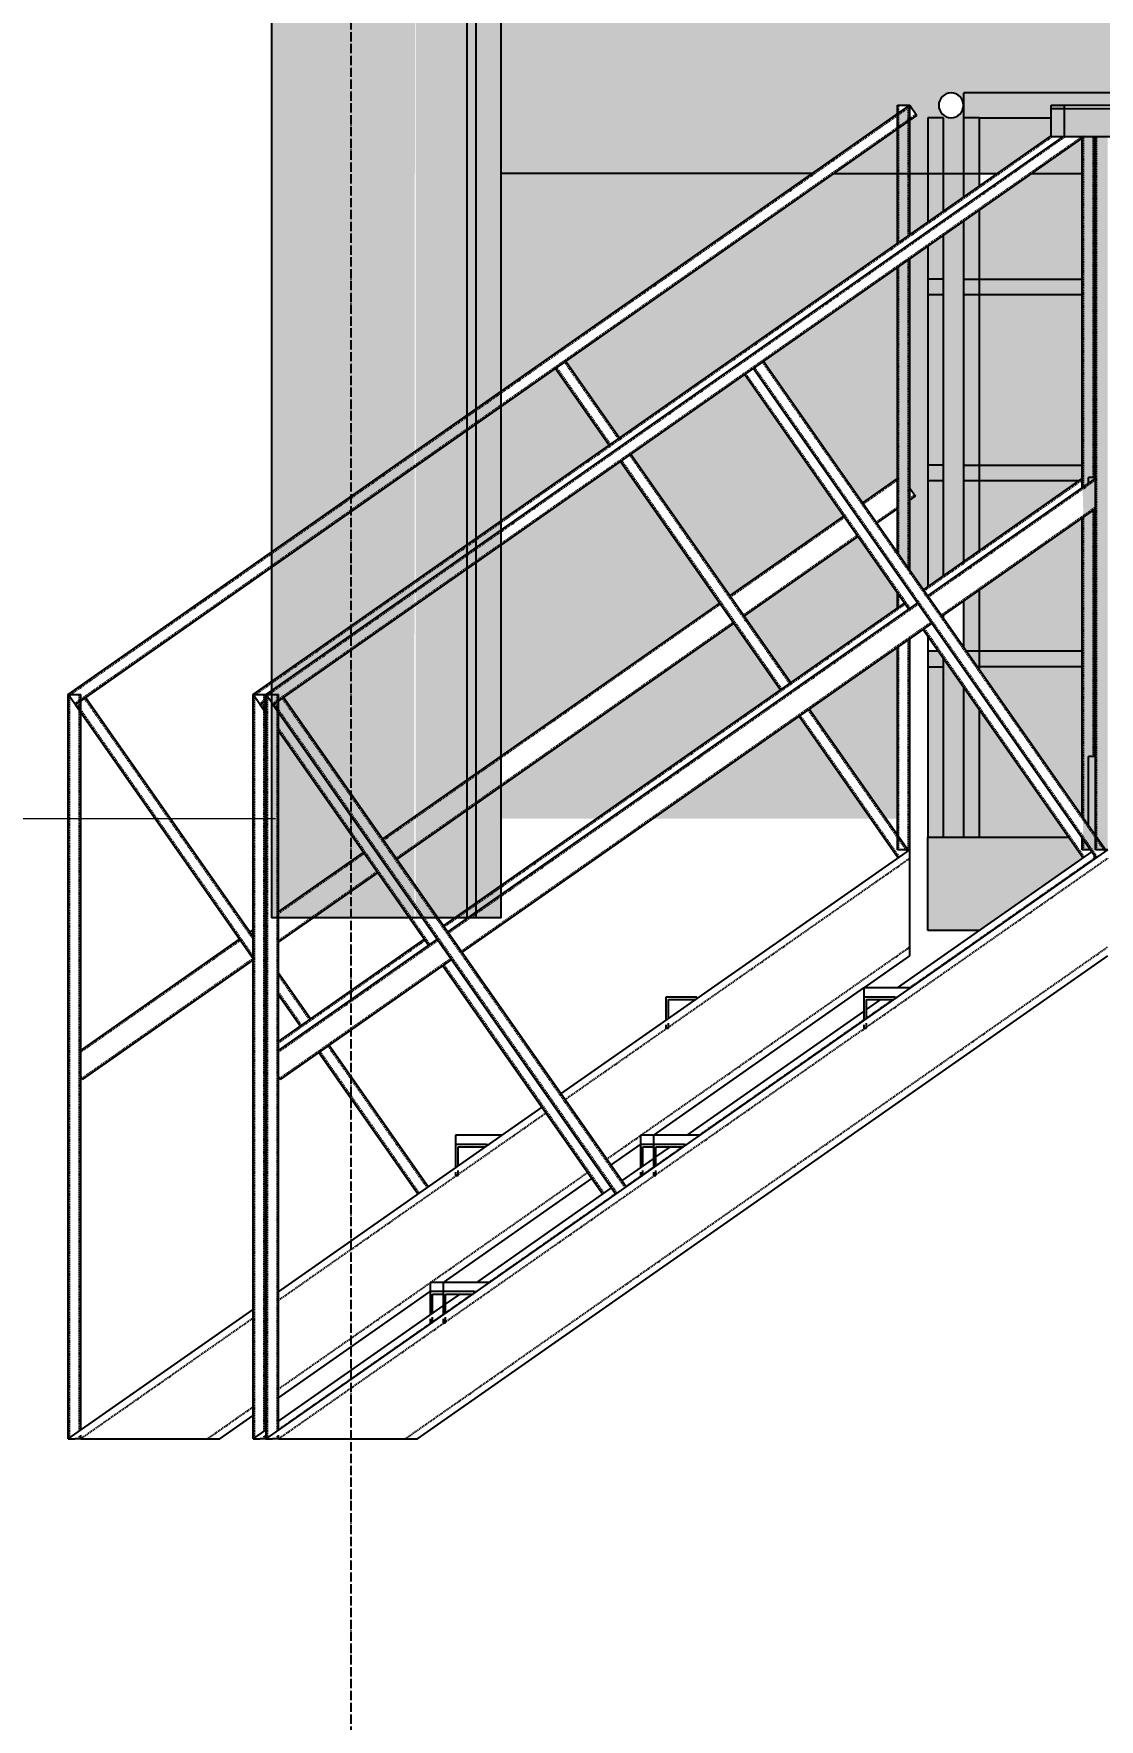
# Model space of a CAD drawing. Header units: millimetres. Extents: x 2162 to 93478, y -2737 to 52379.
# Drawn here: x 68092 to 69810, y 43236 to 45953 of the extents above; entities that cross this region are included whole.
import ezdxf

# ---------------------------------------------------------------- set-up
doc = ezdxf.new("R2010")
doc.units = ezdxf.units.MM
for name, pattern in [('Штрих 2 х 1 мм', [3, 2, -1]), ('Штрихпунктир 15 х 2 х 2 мм', [19, 15, -2, 0, -2]), ('Штрихпунктирная', [30, 25, -2.25, 0.5, -2.25])]:
    doc.linetypes.add(name, pattern=pattern)
doc.layers.add('Axes', color=40, linetype='Штрихпунктирная')
doc.layers.add('Dimension', color=4, linetype='Continuous')
doc.layers.add('Level', color=7, linetype='Continuous', lineweight=9)
doc.styles.add('KOTE', font='romrust.shx', dxfattribs={"width": 0.8})
doc.dimstyles.new('ayala 100', dxfattribs={"dimscale": 50, "dimtxt": 6, "dimasz": 4.4, "dimexe": 3, "dimexo": 5, "dimgap": 1, "dimtad": 1, "dimtoh": 1, "dimdec": 0, "dimzin": 9, "dimdsep": 46, "dimtxsty": 'KOTE', "dimblk": 'ARCHTICK', "dimcen": 0, "dimdle": 3, "dimclrd": 4, "dimclre": 4, "dimclrt": 3, "dimadec": 0, "dimazin": 0, "dimtfac": 0.666667, "dimtdec": 0, "dimtix": 1, "dimtmove": 1, "dimatfit": 0, "dimfxl": 1, "dimtvp": 1, "dimtolj": 1, "dimarcsym": 0})

# ---------------------------------------------------------------- blocks, each defined once
blk = doc.blocks.new('Level 3')
at = {"color": 0}
blk.add_line((-17309.5, 0), (-19309.5, 0), dxfattribs=at)
blk = doc.blocks.new('_ArchTick')
at = {"color": 0, "linetype": 'ByBlock', "const_width": 0.15}
blk.add_lwpolyline([(-0.5, -0.5), (0.5, 0.5)], dxfattribs=at)
blk = doc.blocks.new('*D84')
at = {"layer": 'Defpoints', "color": 0, "transparency": 16777216}
for p in [(89203.7, 43687.6), (68603.7, 43380.8), (89203.7, 42288.2)]:
    blk.add_point(p, dxfattribs=at)
at = {"layer": 'Dimension', "color": 4, "lineweight": -2, "transparency": 16777216}
for p, q in [((89203.7, 43437.6), (89203.7, 42138.2)), ((68603.7, 43130.8), (68603.7, 42138.2)), ((68453.7, 42288.2), (89353.7, 42288.2))]:
    blk.add_line(p, q, dxfattribs=at)
at = {"layer": 'Dimension', "color": 4, "lineweight": -2, "transparency": 16777216, "xscale": 220, "yscale": 220, "zscale": 220, "rotation": 180}
blk.add_blockref('_ArchTick', (68603.7, 42288.2), dxfattribs=at)
at = {"layer": 'Dimension', "color": 4, "lineweight": -2, "transparency": 16777216, "xscale": 220, "yscale": 220, "zscale": 220}
blk.add_blockref('_ArchTick', (89203.7, 42288.2), dxfattribs=at)
at = {"layer": 'Dimension', "color": 3, "transparency": 16777216, "insert": (78903.7, 42488.2), "char_height": 300, "attachment_point": 5, "style": 'KOTE'}
blk.add_mtext('\\A1;20600', dxfattribs=at)

msp = doc.modelspace()

# ---------------------------------------------------------------- hatches: boundary and pattern name
at = {"true_color": 0xecece7}
h = msp.add_hatch(color=254, dxfattribs=at)
h.dxf.hatch_style = 1
h.paths.add_polyline_path([(71045.7, 47824.7), (69463.7, 47488.4), (69462.4, 47494.3), (69455.7, 47526), (69446.8, 47567.6), (70858.2, 47867.6), (70608.5, 47867.6), (68845.7, 47492.9), (68845.7, 46927.6), (69892.6, 46927.6), (69892.6, 46987.6), (69563.7, 46987.6), (69523.7, 46987.6), (69523.7, 47065.1), (69523.2, 47066.1), (69502.7, 47066.1), (69492.7, 47046.6), (69492.7, 47290.6), (69502.2, 47309.2), (69523.7, 47309.2), (69544.2, 47269.1), (69544.4, 47269.1), (69564.4, 47308.2), (69584.4, 47308.2), (69604.4, 47269.1), (69732.9, 47269.1), (69752.9, 47308.2), (69772.9, 47308.2), (69792.9, 47269.1), (69794.4, 47269.1), (69814.4, 47308.2), (69834.4, 47308.2), (69854.4, 47269.1), (69982.9, 47269.1), (70002.9, 47308.2), (70022.2, 47308.2), (70022.2, 47309.2), (70043.7, 47309.2), (70054.3, 47288.4), (70064.4, 47308.2), (70084.4, 47308.2), (70104.4, 47308.2), (70124.4, 47269.1), (70232.9, 47269.1), (70252.9, 47308.2), (70272.9, 47308.2), (70292.9, 47308.2), (70303.7, 47287.1), (70314.4, 47308.2), (70334.4, 47308.2), (70354.4, 47308.2), (70374.4, 47269.1), (70482.9, 47269.1), (70502.9, 47308.2), (70522.9, 47308.2), (70542.9, 47308.2), (70553, 47288.4), (70564.2, 47310.1), (70564.2, 47309.2), (70585.2, 47309.2), (70604.4, 47308.2), (70624.4, 47269.1), (70752.9, 47269.1), (70772.9, 47308.2), (70792.9, 47308.2), (70812.9, 47269.1), (70814.4, 47269.1), (70834.4, 47308.2), (70854.4, 47308.2), (70874.4, 47269.1), (71002.9, 47269.1), (71022.9, 47308.2), (71045.7, 47308.2)])
h.paths.add_polyline_path([(69892.6, 46927.6), (68845.7, 46927.6), (68845.7, 45727.6), (69347.5, 45727.6), (69484.6, 45823.6), (69484.6, 45837.6), (69504.6, 45837.6), (69516.1, 45821.2), (69504.6, 45813.2), (69504.6, 45727.6), (69533.7, 45727.6), (69533.7, 45817.6), (69558.7, 45817.6), (69558.7, 45727.6), (69591.5, 45727.6), (69591.5, 45817.6), (69591.2, 45837.6, -1), (69551.2, 45837.6, -1), (69591.2, 45837.6), (69591.5, 45857.6), (69892.6, 45857.6)])
h.paths.add_polyline_path([(70883.7, 46927.6), (69993.7, 46927.6), (69993.7, 45857.6), (70883.7, 45857.6)])
h.paths.add_polyline_path([(71045.7, 46927.6), (70963.7, 46927.6), (70963.7, 45857.6), (71031.5, 45857.6), (71031.5, 45837.6), (71045.7, 45837.6)])
h.paths.add_polyline_path([(69347.5, 45727.6), (68845.7, 45727.6), (68845.7, 45376.2)])
h.paths.add_polyline_path([(69484.6, 45614.9), (69484.6, 45727.6), (69382.4, 45727.6), (68949.8, 45424.7), (69036.4, 45301.1)])
h.paths.add_polyline_path([(68933.5, 45413.3), (68845.7, 45351.8), (68845.7, 45167.6), (69020, 45289.6)])
h.paths.add_polyline_path([(69038.4, 45263.4), (68845.7, 45128.4), (68845.7, 44788.4), (69198.2, 45035.2)])
h.paths.add_polyline_path([(69398.1, 45175.2), (69238.4, 45403.4), (69054.8, 45274.8), (69214.5, 45046.7)])
h.paths.add_polyline_path([(69484.6, 45575.8), (69268.9, 45424.7), (69428.6, 45196.6), (69484.6, 45235.8)])
h.paths.add_polyline_path([(69296.2, 44895.2), (69221.1, 45002.5), (68845.7, 44739.6), (68845.7, 44687.6), (68999.7, 44687.6)])
h.paths.add_polyline_path([(69484.6, 45027.2), (69484.6, 45051.7), (69421.1, 45142.5), (69237.5, 45013.9), (69312.6, 44906.7)])
h.paths.add_polyline_path([(69326.1, 44852.6), (69090.5, 44687.6), (69441.6, 44687.6)])
h.paths.add_polyline_path([(69484.6, 44963.6), (69342.4, 44864), (69466, 44687.6), (69484.6, 44687.6)])
h.paths.add_polyline_path([(69616.5, 44863.4), (69616.5, 44687.6), (69739.6, 44687.6)])
h.paths.add_polyline_path([(69591.5, 44899.1), (69558.7, 44945.9), (69558.7, 44932.6), (69558.7, 44687.6), (69591.5, 44687.6)])
h.paths.add_polyline_path([(69782.6, 44932.6), (69616.5, 44932.6), (69616.5, 44928.3), (69782.6, 44691)])
h.paths.add_polyline_path([(69782.6, 45172.2), (69616.5, 45055.9), (69616.5, 44957.6), (69782.6, 44957.6)])
h.paths.add_polyline_path([(69778, 45232.6), (69616.5, 45232.6), (69616.5, 45119.5)])
h.paths.add_polyline_path([(69558.7, 45232.6), (69533.7, 45232.6), (69533.7, 45061.5), (69558.7, 45079)])
h.paths.add_polyline_path([(69616.5, 45232.6), (69591.5, 45232.6), (69591.5, 45102), (69616.5, 45119.5)])
h.paths.add_polyline_path([(69616.5, 45055.9), (69591.5, 45038.4), (69591.5, 44964), (69596, 44957.6), (69616.5, 44957.6)])
h.paths.add_polyline_path([(69782.6, 45532.6), (69616.5, 45532.6), (69616.5, 45257.6), (69782.6, 45257.6)])
h.paths.add_polyline_path([(69616.5, 45532.6), (69591.5, 45532.6), (69591.5, 45257.6), (69616.5, 45257.6)])
h.paths.add_polyline_path([(69558.7, 45532.6), (69533.7, 45532.6), (69533.7, 45257.6), (69558.7, 45257.6)])
h.paths.add_polyline_path([(69782.6, 45727.6), (69701.4, 45727.6), (69616.5, 45668.1), (69616.5, 45557.6), (69782.6, 45557.6)])
h.paths.add_polyline_path([(69616.5, 45668.1), (69591.5, 45650.6), (69591.5, 45557.6), (69616.5, 45557.6)])
h.paths.add_polyline_path([(69558.7, 45627.6), (69533.7, 45610.1), (69533.7, 45557.6), (69558.7, 45557.6)])
h.paths.add_polyline_path([(69558.7, 45727.6), (69533.7, 45727.6), (69533.7, 45649.3), (69558.7, 45666.8)])
h.paths.add_polyline_path([(69616.5, 45727.6), (69591.5, 45727.6), (69591.5, 45689.8), (69616.5, 45707.3)])
h.paths.add_polyline_path([(69616.5, 45817.6), (69591.5, 45817.6), (69591.5, 45727.6), (69616.5, 45727.6)], flags=17)
h.paths.add_polyline_path([(69558.7, 45817.6), (69533.7, 45817.6), (69533.7, 45727.6), (69558.7, 45727.6)], flags=17)
h.paths.add_polyline_path([(69484.6, 45799.2), (69382.4, 45727.6), (69484.6, 45727.6)], flags=17)
h.paths.add_polyline_path([(69732.6, 45817.6), (69616.5, 45817.6), (69616.5, 45727.6), (69645.5, 45727.6), (69732.6, 45788.6), (69732.6, 45789.4)], flags=17)
h.paths.add_polyline_path([(69782.6, 45784.5), (69701.4, 45727.6), (69782.6, 45727.6)])
at = {"true_color": 0x61993b}
h = msp.add_hatch(color=85, dxfattribs=at)
h.dxf.hatch_style = 1
h.paths.add_polyline_path([(68707.8, 47433.7), (68530.8, 47433.7), (68530.8, 44527.6), (68707.8, 44527.6)])
h.paths.add_polyline_path([(68707.8, 44527.6), (68530.8, 44527.6)], flags=17)
h.paths.add_polyline_path([(68515.8, 44527.6), (68475.8, 44527.6)], flags=17)
h.paths.add_polyline_path([(68530.8, 44527.6), (68515.8, 44527.6), (68515.8, 44527.8), (68530.8, 44527.8)], flags=17)
h.paths.add_polyline_path([(68530.8, 47433.7), (68515.8, 47433.7), (68515.8, 44527.6), (68530.8, 44527.6)])
h.paths.add_polyline_path([(68515.8, 47433.7), (68475.8, 47433.7), (68475.8, 44527.6), (68515.8, 44527.6)])
h.paths.add_polyline_path([(68845.8, 47433.7), (68707.8, 47433.7), (68705.7, 44527.6), (68843.7, 44527.6)])
h.paths.add_polyline_path([(68843.7, 44527.6), (68705.7, 44527.6)], flags=17)
h.paths.add_polyline_path([(68707.8, 47493.7), (68530.8, 47493.7), (68530.8, 47433.7), (68707.8, 47433.7)])
h.paths.add_polyline_path([(68515.8, 47493.7), (68475.8, 47493.7), (68475.8, 47433.7), (68515.8, 47433.7)])
h.paths.add_polyline_path([(68530.8, 47493.7), (68515.8, 47493.7), (68515.8, 47433.7), (68530.8, 47433.7)])
h.paths.add_polyline_path([(68845.8, 47493.7), (68707.8, 47493.7), (68707.8, 47433.7), (68845.8, 47433.7)])
at = {"true_color": 0xecece7}
h = msp.add_hatch(color=254, dxfattribs=at)
h.dxf.hatch_style = 1
h.paths.add_polyline_path([(69892.6, 45857.6), (69591.5, 45857.6), (69591.5, 45837.6), (69591.5, 45817.6), (69616.5, 45817.6), (69732.6, 45817.6), (69732.6, 45827.1), (69732.6, 45832.6), (69732.6, 45834.4), (69732.6, 45837.6), (69753.7, 45837.6), (69892.6, 45837.6)])
at = {"true_color": 0x61993b}
h = msp.add_hatch(color=85, dxfattribs=at)
h.dxf.hatch_style = 1
h.paths.add_polyline_path([(70963.7, 45787.6), (70883.7, 45787.6), (70883.7, 45237.6), (70963.7, 45237.6)])
h.paths.add_polyline_path([(71045.7, 45832.6), (69753.7, 45832.6), (69753.7, 45827.1), (69753.7, 45789.4), (69753.7, 45787.6), (70063.7, 45787.6), (70063.7, 45827.6), (70065.5, 45827.6), (70103.2, 45827.6), (70108.7, 45827.6), (70110.5, 45827.6), (70113.7, 45827.6), (70113.7, 45787.6), (70713.7, 45787.6), (70713.7, 45827.6), (70715.5, 45827.6), (70753.2, 45827.6), (70758.7, 45827.6), (70760.5, 45827.6), (70763.7, 45827.6), (70763.7, 45787.6), (71045.7, 45787.6)])
h.paths.add_polyline_path([(70883.7, 45857.6), (69993.7, 45857.6), (69993.7, 45837.6), (70883.7, 45837.6)])
h.paths.add_polyline_path([(71031.5, 45857.6), (70963.7, 45857.6), (70963.7, 45837.6), (71031.5, 45837.6)])
h.paths.add_polyline_path([(71031.5, 45787.6), (71006.5, 45787.6), (71006.5, 45557.6), (71031.5, 45557.6)])
h.paths.add_polyline_path([(71031.5, 45532.6), (71006.5, 45532.6), (71006.5, 45257.6), (71031.5, 45257.6)])
h.paths.add_polyline_path([(71031.5, 45557.6), (71006.5, 45557.6), (71006.5, 45532.6), (71031.5, 45532.6)])
h.paths.add_polyline_path([(71006.5, 45557.6), (70963.7, 45557.6), (70963.7, 45532.6), (71006.5, 45532.6)])
h.paths.add_polyline_path([(70883.7, 45557.6), (70763.7, 45557.6), (70763.7, 45532.6), (70883.7, 45532.6)])
h.paths.add_polyline_path([(70692.6, 45557.6), (70324, 45557.6), (70324, 45532.6), (70692.6, 45532.6)])
h.paths.add_polyline_path([(70324, 45557.6), (70299, 45557.6), (70299, 45532.6), (70324, 45532.6)])
h.paths.add_polyline_path([(70324, 45787.6), (70299, 45787.6), (70299, 45557.6), (70324, 45557.6)])
h.paths.add_polyline_path([(70299, 45557.6), (70113.7, 45557.6), (70113.7, 45532.6), (70299, 45532.6)])
h = msp.add_hatch(color=85, dxfattribs=at)
h.dxf.hatch_style = 1
h.paths.add_polyline_path([(69533.7, 45727.6), (69504.6, 45727.6), (69504.6, 45629), (69533.7, 45649.3)])
h.paths.add_polyline_path([(69502.6, 45727.6), (69486.6, 45727.6), (69486.6, 45616.3), (69502.6, 45627.6)])
h.paths.add_polyline_path([(69502.6, 45811.8), (69486.6, 45800.6), (69486.6, 45727.6), (69502.6, 45727.6)])
h.paths.add_polyline_path([(69502.6, 45833.8), (69486.6, 45822.6), (69486.6, 45803), (69502.6, 45814.2)])
h = msp.add_hatch(color=85, dxfattribs=at)
h.dxf.hatch_style = 1
h.paths.add_polyline_path([(69753.7, 45827.1), (69753.7, 45832.6), (69732.6, 45832.6), (69732.6, 45827.1), (69732.6, 45789.4), (69732.6, 45787.6), (69752.3, 45787.6), (69753.7, 45788.6), (69753.7, 45789.4)])
h.paths.add_polyline_path([(69753.7, 45837.6), (69732.6, 45837.6), (69732.6, 45834.4), (69732.6, 45832.6), (69753.7, 45832.6), (69753.7, 45834.4)])
h = msp.add_hatch(color=85, dxfattribs=at)
h.dxf.hatch_style = 1
h.paths.add_polyline_path([(69823.7, 45785.8), (69784.6, 45785.9), (69782.6, 45235.8), (69784.6, 45173.6), (69800.6, 45184.9), (69782.6, 44637.6), (69823.7, 44637.6)])
h = msp.add_hatch(color=85, dxfattribs=at)
h.dxf.hatch_style = 1
h.paths.add_polyline_path([(69591.5, 45727.6), (69558.7, 45727.6), (69558.7, 45666.8), (69591.5, 45689.8)])
h = msp.add_hatch(color=85, dxfattribs=at)
h.dxf.hatch_style = 1
h.paths.add_polyline_path([(69591.9, 45650.6), (69558.7, 45627.6), (69558.7, 45079), (69591.5, 45102)])
h = msp.add_hatch(color=85, dxfattribs=at)
h.dxf.hatch_style = 1
h.paths.add_polyline_path([(69502.6, 45588.4), (69486.6, 45577.2), (69486.6, 45113.8), (69502.6, 45090.9)])
h.paths.add_polyline_path([(69533.7, 45610.1), (69504.6, 45589.8), (69504.6, 45220.2), (69513.7, 45207.3), (69504.6, 45201), (69504.6, 45088.1), (69526.7, 45056.6), (69533.7, 45061.5)])
h = msp.add_hatch(color=85, dxfattribs=at)
h.dxf.hatch_style = 1
h.paths.add_polyline_path([(69782.6, 45557.6), (69616.5, 45557.6), (69616.5, 45532.6), (69782.6, 45532.6)])
h.paths.add_polyline_path([(69616.5, 45557.6), (69591.5, 45557.6), (69591.5, 45532.6), (69616.5, 45532.6)])
h.paths.add_polyline_path([(69558.7, 45557.6), (69533.7, 45557.6), (69533.7, 45532.6), (69558.7, 45532.6)])
h = msp.add_hatch(color=85, dxfattribs=at)
h.dxf.hatch_style = 1
h.paths.add_polyline_path([(69782.6, 45257.6), (69616.5, 45257.6), (69616.5, 45232.6), (69782.6, 45232.6)])
h.paths.add_polyline_path([(69616.5, 45257.6), (69591.5, 45257.6), (69591.5, 45232.6), (69616.5, 45232.6)])
h.paths.add_polyline_path([(69558.7, 45257.6), (69533.7, 45257.6), (69533.7, 45232.6), (69558.7, 45232.6)])
h = msp.add_hatch(color=85, dxfattribs=at)
h.dxf.hatch_style = 1
h.paths.add_polyline_path([(69800.6, 45184.9), (69784.6, 45173.6), (69784.6, 44688.2), (69785, 44687.6), (69792.6, 44687.6), (69792.6, 44787.6), (69800.6, 44787.6)])
h = msp.add_hatch(color=85, dxfattribs=at)
h.dxf.hatch_style = 1
h.paths.add_polyline_path([(69558.7, 44932.6), (69533.7, 44932.6), (69533.7, 44687.6), (69558.7, 44687.6)])
h.paths.add_polyline_path([(69782.6, 44957.6), (69616.5, 44957.6), (69616.5, 44932.6), (69782.6, 44932.6)])
h.paths.add_polyline_path([(69616.5, 44957.6), (69596, 44957.6), (69613.5, 44932.6), (69616.5, 44932.6)])
h.paths.add_polyline_path([(69616.5, 44863.4), (69591.5, 44899.1), (69591.5, 44687.6), (69616.5, 44687.6)])
h.paths.add_polyline_path([(69558.7, 44945.9), (69550.5, 44957.6), (69533.7, 44957.6), (69533.7, 44932.6), (69558.7, 44932.6)])
h.paths.add_polyline_path([(69616.5, 44687.6), (69591.5, 44687.6), (69591.5, 44657.6), (69616.5, 44657.6)])
h.paths.add_polyline_path([(69591.5, 44687.6), (69558.7, 44687.6), (69558.7, 44657.6), (69591.5, 44657.6)])
h.paths.add_polyline_path([(69558.7, 44687.6), (69533.7, 44687.6), (69533.7, 44657.6), (69558.7, 44657.6)])
h.paths.add_polyline_path([(69739.6, 44687.6), (69616.5, 44687.6), (69616.5, 44657.6), (69760.6, 44657.6)])
h.paths.add_polyline_path([(69783.8, 44624.4), (69760.6, 44657.6), (69616.5, 44657.6), (69591.5, 44657.6), (69558.7, 44657.6), (69533.7, 44657.6), (69533.7, 44507.6), (69617, 44507.6)])
h.paths.add_polyline_path([(69803.7, 44787.6), (69792.6, 44787.6), (69792.6, 44687.6), (69803.7, 44687.6)])

# ---------------------------------------------------------------- linework, layer by layer
for p, q in [((68790.7, 44527.6), (68790.7, 47481.2)), ((68805.7, 44527.6), (68805.7, 47484.4)), ((68845.7, 44527.6), (68845.7, 47492.9)), ((68475.7, 47420.4), (68475.7, 44527.6)), ((69533.7, 45817.6), (69533.7, 45649.3)), ((69558.7, 45817.6), (69533.7, 45817.6)), ((69558.7, 45666.8), (69558.7, 45817.6)), ((69616.5, 45817.6), (69591.5, 45817.6)), ((69591.5, 45689.8), (69591.5, 45817.6)), ((69616.5, 45817.6), (69616.5, 45707.3)), ((69732.6, 45832.6), (69732.6, 45834.4)), ((69753.7, 45832.6), (69753.7, 45834.4)), ((69732.6, 45787.6), (69732.6, 45789.4)), ((69753.7, 45787.6), (69753.7, 45789.4)), ((69347.5, 45727.6), (68845.7, 45727.6)), ((69382.4, 45727.6), (69645.3, 45727.6)), ((69701.4, 45727.6), (69782.6, 45727.6)), ((69616.5, 45668.1), (69616.5, 45119.5)), ((69558.7, 45079), (69558.7, 45627.6)), ((69591.5, 45102), (69591.5, 45650.6)), ((69533.7, 45610.1), (69533.7, 45061.5)), ((69616.5, 45055.9), (69616.5, 44928.3)), ((69591.5, 44964), (69591.5, 45038.4)), ((69558.7, 45010.9), (69558.7, 45015.4)), ((69533.7, 44981.6), (69533.7, 44657.6)), ((69558.7, 44657.6), (69558.7, 44945.9)), ((69591.5, 44657.6), (69591.5, 44899.1)), ((69616.5, 44863.4), (69616.5, 44657.6)), ((69533.7, 44507.6), (69533.7, 44657.6)), ((69533.7, 44657.6), (69558.7, 44657.6)), ((69558.7, 44657.6), (69591.5, 44657.6)), ((69591.5, 44657.6), (69616.5, 44657.6)), ((69616.5, 44657.6), (69760.6, 44657.6)), ((68790.7, 44527.6), (68475.7, 44527.6)), ((68805.7, 44527.6), (68790.7, 44527.6)), ((68845.7, 44527.6), (68805.7, 44527.6)), ((69617, 44507.6), (69533.7, 44507.6))]:
    msp.add_line(p, q)
at = {"color": 0}
for p, q in [((69892.6, 45857.6), (69591.5, 45857.6)), ((69591.5, 45837.6), (69591.5, 45857.6)), ((68147.9, 44887.6), (69504.6, 45837.6)), ((68159.4, 44871.2), (69516.1, 45821.2)), ((69484.6, 45837.6), (69504.6, 45837.6)), ((69484.6, 45614.9), (69484.6, 45837.6)), ((69504.6, 45837.6), (69516.1, 45821.2)), ((69504.6, 45629), (69504.6, 45837.6)), ((69591.5, 45817.6), (69591.5, 45837.6)), ((69616.5, 45817.6), (69732.6, 45817.6)), ((69732.6, 45834.4), (69732.6, 45837.6)), ((69732.6, 45837.6), (69753.7, 45837.6)), ((69732.6, 45832.6), (69753.7, 45832.6)), ((69732.6, 45827.1), (69732.6, 45832.6)), ((69732.6, 45789.4), (69732.6, 45827.1)), ((69753.7, 45834.4), (69753.7, 45837.6)), ((69753.7, 45837.6), (71045.7, 45837.6)), ((69753.7, 45832.6), (71045.7, 45832.6)), ((69753.7, 45827.1), (69753.7, 45832.6)), ((69753.7, 45789.4), (69753.7, 45827.1)), ((68445.9, 44887.6), (69732.6, 45788.6)), ((68466.9, 44887.6), (69753.7, 45788.6)), ((68478.4, 44871.2), (69787.2, 45787.7)), ((69732.6, 45787.6), (69752.3, 45787.6)), ((69753.7, 45787.6), (70063.9, 45787.6)), ((69802.6, 45237.6), (69802.6, 45787.6)), ((69803.7, 44637.6), (69803.7, 45787.9)), ((69782.6, 45221.1), (69782.6, 45784.5)), ((69484.6, 45116.6), (69484.6, 45575.8)), ((69504.6, 45088.1), (69504.6, 45589.8)), ((69558.7, 45557.6), (69533.7, 45557.6)), ((69533.7, 45557.6), (69533.7, 45532.6)), ((69558.7, 45532.6), (69558.7, 45557.6)), ((69591.5, 45532.6), (69591.5, 45557.6)), ((69591.5, 45557.6), (69782.6, 45557.6)), ((69533.7, 45532.6), (69558.7, 45532.6)), ((69591.5, 45532.6), (69782.6, 45532.6)), ((68933.5, 45413.3), (68949.8, 45424.7)), ((68933.5, 45413.3), (69020, 45289.6)), ((69036.4, 45301.1), (68949.8, 45424.7)), ((69252.5, 45413.3), (69268.9, 45424.7)), ((69252.5, 45413.3), (69804.8, 44624.4)), ((69821.2, 44635.9), (69268.9, 45424.7)), ((69238.4, 45403.4), (69503.1, 45025.3)), ((69312.6, 44906.7), (69054.8, 45274.8)), ((69038.4, 45263.4), (69296.2, 44895.2)), ((69558.7, 45257.6), (69533.7, 45257.6)), ((69533.7, 45257.6), (69533.7, 45232.6)), ((69558.7, 45232.6), (69558.7, 45257.6)), ((69591.5, 45232.6), (69591.5, 45257.6)), ((69591.5, 45257.6), (69782.6, 45257.6)), ((69428.6, 45196.6), (69484.6, 45235.8)), ((69504.6, 45220.2), (69513.7, 45207.3)), ((69526.7, 45056.6), (69782.6, 45235.8)), ((69533.6, 45046.7), (69803.7, 45235.8)), ((69533.7, 45232.6), (69558.7, 45232.6)), ((69591.5, 45232.6), (69778, 45232.6)), ((69792.6, 45228.1), (69792.6, 45237.6)), ((69803.7, 45237.6), (69792.6, 45237.6)), ((69504.6, 45201), (69513.7, 45207.3)), ((69214.5, 45046.7), (69398.1, 45175.2)), ((69451.6, 45163.8), (69484.6, 45187)), ((69556.5, 45013.9), (69803.7, 45187)), ((69782.6, 44691), (69782.6, 45172.2)), ((69802.6, 44787.6), (69802.6, 45186.3)), ((69237.5, 45013.9), (69421.1, 45142.5)), ((68654.5, 44654.6), (69198.2, 45035.2)), ((68752.6, 44514.6), (69496.2, 45035.2)), ((68759.5, 44504.7), (69517.2, 45035.2)), ((69484.6, 45027.2), (69484.6, 45051.7)), ((68677.5, 44621.8), (69221.1, 45002.5)), ((68782.4, 44471.9), (69540.1, 45002.5)), ((69504.6, 44637.6), (69504.6, 44977.6)), ((69526, 44992.6), (69783.8, 44624.4)), ((69484.6, 44637.6), (69484.6, 44963.6)), ((69550.5, 44957.6), (69533.7, 44957.6)), ((69533.7, 44957.6), (69533.7, 44932.6)), ((69558.7, 44932.6), (69558.7, 44945.9)), ((69782.6, 44957.6), (69596, 44957.6)), ((69533.7, 44932.6), (69558.7, 44932.6)), ((69782.6, 44932.6), (69613.5, 44932.6)), ((68159.4, 44871.2), (68147.9, 44887.6)), ((68147.9, 44887.6), (68167.9, 44887.6)), ((68147.9, 43687.6), (68147.9, 44887.6)), ((68159.4, 44871.2), (68175.7, 44882.7)), ((68159.4, 44871.2), (68445.9, 44462)), ((68167.9, 43701.6), (68167.9, 44887.6)), ((68445.9, 44496.9), (68175.7, 44882.7)), ((68457.4, 44871.2), (68445.9, 44887.6)), ((68445.9, 44887.6), (68465.9, 44887.6)), ((68445.9, 43687.6), (68445.9, 44887.6)), ((68457.4, 44871.2), (68466.9, 44877.9)), ((68457.4, 44871.2), (68466.9, 44877.9)), ((68457.4, 44871.2), (68466.9, 44857.6)), ((68465.9, 43701.6), (68465.9, 44887.6)), ((68478.4, 44871.2), (68466.9, 44887.6)), ((68466.9, 44887.6), (68486.9, 44887.6)), ((68466.9, 43687.6), (68466.9, 44887.6)), ((68478.4, 44871.2), (68494.8, 44882.7)), ((68478.4, 44871.2), (69030.7, 44082.4)), ((68486.9, 43701.6), (68486.9, 44887.6)), ((69047.1, 44093.9), (68494.8, 44882.7)), ((69502.2, 44635.9), (69342.4, 44864)), ((69326.1, 44852.6), (69485.8, 44624.4)), ((68486.9, 44829), (68729, 44483.3)), ((69792.6, 44676.8), (69792.6, 44787.6)), ((69803.7, 44787.6), (69792.6, 44787.6)), ((69782.6, 44637.6), (69782.6, 44656.2)), ((68466.9, 43687.6), (69823.7, 44637.6)), ((68486.9, 44537.2), (68624, 44633.2)), ((68942.2, 44243.8), (69504.6, 44637.6)), ((69504.6, 44637.6), (69484.6, 44637.6)), ((69484.9, 44415.1), (69797.9, 44634.3)), ((69504.6, 44634.9), (69504.6, 44637.6)), ((69504.6, 44624.8), (69504.6, 44631.3)), ((69795.6, 44637.6), (69782.6, 44637.6)), ((69802.6, 44622.9), (69802.6, 44627.6)), ((69823.7, 44637.6), (69803.7, 44637.6)), ((68486.9, 44488.4), (68647, 44600.4)), ((69504.6, 44489.2), (69504.6, 44615.1)), ((68167.9, 44313.8), (68424.1, 44493.2)), ((68440.4, 44504.7), (68445.9, 44508.5)), ((68486.9, 44313.8), (68743.1, 44493.2)), ((68486.9, 44328.6), (68722.1, 44493.2)), ((68170.8, 44267.1), (68445.9, 44459.7)), ((68466.9, 44466.8), (68465.9, 44468.3)), ((68489.9, 44267.1), (68766, 44460.4)), ((68711, 43687.6), (69823.7, 44466.7)), ((69430.9, 44415.1), (69504.6, 44466.7)), ((69504.6, 44473), (69504.6, 44479.5)), ((69504.6, 44466.7), (69504.6, 44469.4)), ((68465.9, 44433.5), (68466.9, 44432)), ((68538.5, 44364.7), (68486.9, 44438.3)), ((68751.9, 44450.5), (69009.7, 44082.4)), ((68486.9, 44403.4), (68522.1, 44353.2)), ((69091.8, 44177.6), (69430.5, 44414.8)), ((69430.5, 44415.1), (69430.5, 44400.1)), ((69505.9, 44415.1), (69430.5, 44415.1)), ((69111.4, 44400.1), (69111.4, 44362.3)), ((69161.4, 44400.1), (69111.4, 44400.1)), ((69115.4, 44365.1), (69115.4, 44396.1)), ((69115.4, 44396.1), (69159.7, 44396.1)), ((69145.7, 44177.6), (69430.5, 44377)), ((69161.4, 44397.3), (69161.4, 44400.1)), ((69430.5, 44400.1), (69430.5, 44362.3)), ((69480.5, 44400.1), (69430.5, 44400.1)), ((69434.5, 44365.1), (69434.5, 44396.1)), ((69434.5, 44396.1), (69478.8, 44396.1)), ((69434.5, 44379.8), (69457.7, 44396.1)), ((69480.5, 44400.1), (69484.5, 44400.1)), ((69480.5, 44397.3), (69480.5, 44400.1)), ((69111.4, 44355.2), (69111.4, 44350.1)), ((69111.4, 44350.1), (69115.4, 44350.1)), ((69115.4, 44350.1), (69115.4, 44358)), ((69430.5, 44355.2), (69430.5, 44350.1)), ((69430.5, 44350.1), (69434.5, 44350.1)), ((69434.5, 44350.1), (69434.5, 44358)), ((68728.1, 44093.9), (68568.3, 44322)), ((68552, 44310.5), (68711.7, 44082.4)), ((68170.8, 44267.1), (68167.9, 44271.3)), ((68466.9, 44269.8), (68465.9, 44271.3)), ((68489.9, 44267.1), (68486.9, 44271.3)), ((68486.9, 43925), (68911.7, 44222.4)), ((68772.3, 44177.6), (68772.3, 44162.6)), ((68847.7, 44177.6), (68772.3, 44177.6)), ((68772.3, 44162.6), (68772.3, 44124.8)), ((68822.3, 44162.6), (68772.3, 44162.6)), ((68776.3, 44127.6), (68776.3, 44158.6)), ((68776.3, 44158.6), (68820.5, 44158.6)), ((68822.3, 44162.6), (68826.3, 44162.6)), ((68822.3, 44159.8), (68822.3, 44162.6)), ((69022.5, 44129.1), (69070.3, 44162.6)), ((69070.3, 44177.6), (69070.3, 44162.6)), ((69091.3, 44177.6), (69070.3, 44177.6)), ((69070.3, 44162.6), (69070.3, 44124.8)), ((69091.3, 44162.6), (69070.3, 44162.6)), ((69074.3, 44127.6), (69074.3, 44158.6)), ((69074.3, 44158.6), (69091.3, 44158.6)), ((69091.3, 44177.6), (69091.3, 44162.6)), ((69166.7, 44177.6), (69091.3, 44177.6)), ((69091.3, 44162.6), (69091.3, 44124.8)), ((69141.3, 44162.6), (69091.3, 44162.6)), ((69095.3, 44127.6), (69095.3, 44158.6)), ((69095.3, 44158.6), (69139.6, 44158.6)), ((69095.3, 44142.3), (69118.5, 44158.6)), ((69141.3, 44162.6), (69145.3, 44162.6)), ((69141.3, 44159.8), (69141.3, 44162.6)), ((69040.2, 44103.8), (69091.3, 44139.5)), ((68752.6, 43940.1), (68992, 44107.7)), ((68772.3, 44117.7), (68772.3, 44112.6)), ((68772.3, 44112.6), (68776.3, 44112.6)), ((68776.3, 44112.6), (68776.3, 44120.5)), ((69070.3, 44117.7), (69070.3, 44112.6)), ((69070.3, 44112.6), (69073.9, 44112.6)), ((69074.3, 44112.9), (69074.3, 44120.5)), ((69091.3, 44117.7), (69091.3, 44112.6)), ((69091.3, 44112.6), (69095.3, 44112.6)), ((69095.3, 44112.6), (69095.3, 44120.5)), ((68806.5, 43940.1), (69023.8, 44092.3)), ((68731.1, 43940.1), (68731.1, 43925.1)), ((68752.1, 43940.1), (68731.1, 43940.1)), ((68752.1, 43940.1), (68752.1, 43925.1)), ((68827.5, 43940.1), (68752.1, 43940.1)), ((68486.9, 43754.1), (68731.1, 43925.1)), ((68731.1, 43925.1), (68731.1, 43887.3)), ((68752.1, 43925.1), (68731.1, 43925.1)), ((68735.1, 43890.1), (68735.1, 43921.1)), ((68735.1, 43921.1), (68752.1, 43921.1)), ((68752.1, 43925.1), (68752.1, 43887.3)), ((68802.1, 43925.1), (68752.1, 43925.1)), ((68756.1, 43890.1), (68756.1, 43921.1)), ((68756.1, 43921.1), (68800.4, 43921.1)), ((68756.1, 43904.8), (68779.4, 43921.1)), ((68802.1, 43925.1), (68806.1, 43925.1)), ((68802.1, 43922.3), (68802.1, 43925.1)), ((68147.9, 43687.6), (68445.9, 43896.3)), ((68486.9, 43716.4), (68752.1, 43902)), ((68731.1, 43881.2), (68731.1, 43875.1)), ((68731.1, 43875.1), (68734.7, 43875.1)), ((68735.1, 43875.4), (68735.1, 43884)), ((68752.1, 43881.2), (68752.1, 43875.1)), ((68752.1, 43875.1), (68756.1, 43875.1)), ((68756.1, 43875.1), (68756.1, 43884)), ((68392, 43687.6), (68445.9, 43725.4)), ((68445.9, 43687.6), (68466.9, 43702.4)), ((68147.9, 43687.6), (68151.7, 43687.6)), ((68156.9, 43687.6), (68159.1, 43687.6)), ((68167.9, 43687.6), (68159.1, 43687.6)), ((68167.9, 43687.6), (68167.9, 43693.8)), ((68180, 43687.6), (68359.8, 43687.6)), ((68373.7, 43687.6), (68383, 43687.6)), ((68388.2, 43687.6), (68392, 43687.6)), ((68445.9, 43687.6), (68449.7, 43687.6)), ((68454.9, 43687.6), (68457.1, 43687.6)), ((68465.9, 43687.6), (68457.1, 43687.6)), ((68465.9, 43687.6), (68465.9, 43693.8)), ((68466.9, 43687.6), (68470.7, 43687.6)), ((68475.9, 43687.6), (68477.2, 43687.6)), ((68486.9, 43687.6), (68477.2, 43687.6)), ((68486.9, 43687.6), (68486.9, 43693.8)), ((68499.1, 43687.6), (68678.9, 43687.6)), ((68692.7, 43687.6), (68702, 43687.6)), ((68707.2, 43687.6), (68711, 43687.6))]:
    msp.add_line(p, q, dxfattribs=at)
at = {"linetype": 'Штрих 2 х 1 мм'}
for p, q in [((68149, 44886), (69505.8, 45836)), ((68158.2, 44872.9), (69514.9, 45822.9)), ((69486.6, 45616.3), (69486.6, 45837.6)), ((69502.6, 45627.6), (69502.6, 45837.6)), ((68447, 44886), (69734.8, 45787.7)), ((68468.1, 44886), (69755.8, 45787.7)), ((68477.3, 44872.9), (69783.7, 45787.7)), ((69800.6, 45237.6), (69800.6, 45787.6)), ((69805.7, 44637.6), (69805.7, 45787.9)), ((69784.6, 45222.5), (69784.6, 45785.9)), ((69486.6, 45113.8), (69486.6, 45577.2)), ((69502.6, 45090.9), (69502.6, 45588.4)), ((69021.7, 45290.8), (68935.1, 45414.4)), ((69034.8, 45300), (68948.2, 45423.6)), ((69806.5, 44625.6), (69254.1, 45414.4)), ((69819.6, 44634.8), (69267.2, 45423.6)), ((69504.7, 45026.5), (69240.4, 45403.9)), ((69310.9, 44905.5), (69053.2, 45273.7)), ((69297.8, 44896.4), (69040.1, 45264.5)), ((69429.8, 45195), (69484.6, 45233.4)), ((69527.8, 45055), (69782.6, 45233.4)), ((69534.7, 45045.1), (69803.7, 45233.4)), ((69450.4, 45165.5), (69484.6, 45189.4)), ((69504.6, 45203.4), (69512.5, 45209)), ((69555.4, 45015.6), (69803.7, 45189.4)), ((69215.7, 45045.1), (69399.3, 45173.6)), ((69784.6, 44688.2), (69784.6, 45173.6)), ((69800.6, 44787.6), (69800.6, 45184.9)), ((69236.3, 45015.6), (69419.9, 45144.1)), ((68655.7, 44652.9), (69199.3, 45033.6)), ((68753.7, 44512.9), (69497.3, 45033.6)), ((68760.6, 44503), (69518.4, 45033.6)), ((69486.6, 45028.6), (69486.6, 45048.8)), ((68676.3, 44623.4), (69220, 45004.1)), ((68781.3, 44473.5), (69539, 45004.1)), ((69502.6, 44637.6), (69502.6, 44976.2)), ((69785.4, 44625.6), (69527.7, 44993.7)), ((69486.6, 44637.6), (69486.6, 44965)), ((68149.9, 43689), (68149.9, 44887.6)), ((68445.9, 44465.5), (68161, 44872.4)), ((68165.9, 43700.2), (68165.9, 44887.6)), ((68445.9, 44493.4), (68174.1, 44881.6)), ((68447.9, 43689), (68447.9, 44887.6)), ((68456.2, 44872.9), (68466.9, 44880.4)), ((68466.9, 44861), (68459, 44872.4)), ((68463.9, 43700.2), (68463.9, 44887.6)), ((68468.9, 43689), (68468.9, 44887.6)), ((69032.4, 44083.6), (68480, 44872.4)), ((68484.9, 43700.2), (68484.9, 44887.6)), ((69045.5, 44092.7), (68493.1, 44881.6)), ((69487.4, 44625.6), (69327.7, 44853.7)), ((69500.5, 44634.8), (69340.8, 44862.9)), ((68730.6, 44484.5), (68486.9, 44832.5)), ((69784.6, 44637.6), (69784.6, 44653.3)), ((68486.8, 43687.6), (69823.7, 44623.7)), ((68486.9, 44534.8), (68625.2, 44631.6)), ((68948.7, 44234.5), (69504.6, 44623.7)), ((69504.7, 44415.1), (69802.6, 44623.7)), ((68486.9, 44490.8), (68645.8, 44602.1)), ((68167.9, 44311.4), (68425.2, 44491.6)), ((68441.6, 44503), (68445.9, 44506)), ((68486.9, 44311.4), (68744.3, 44491.6)), ((68486.9, 44326.1), (68723.2, 44491.6)), ((68169.7, 44268.7), (68445.9, 44462.1)), ((68466.9, 44463.3), (68465.9, 44464.8)), ((68488.7, 44268.7), (68764.9, 44462.1)), ((68691.2, 43687.6), (69823.7, 44480.6)), ((69071.9, 44177.6), (69504.6, 44480.6)), ((68466.9, 44435.5), (68465.9, 44437)), ((68536.8, 44363.5), (68486.9, 44434.8)), ((69011.3, 44083.6), (68753.6, 44451.7)), ((68523.7, 44354.3), (68486.9, 44406.9)), ((69434.5, 44365.9), (69477.6, 44396.1)), ((69480.5, 44398.2), (69483.3, 44400.1)), ((69165.5, 44177.6), (69430.5, 44363.1)), ((68726.4, 44092.7), (68566.7, 44320.9)), ((68713.3, 44083.6), (68553.6, 44311.7)), ((68486.9, 43911.1), (68918.2, 44213.1)), ((69015.9, 44138.4), (69070.3, 44176.5)), ((69095.3, 44128.4), (69138.4, 44158.6)), ((69141.3, 44160.7), (69144.1, 44162.6)), ((68732.7, 43940.1), (68985.4, 44117.1)), ((69046.7, 44094.4), (69091.3, 44125.6)), ((68826.3, 43940.1), (69030.4, 44083)), ((68486.9, 43768), (68731.1, 43939)), ((68756.1, 43890.9), (68799.2, 43921.1)), ((68802.1, 43923.2), (68804.3, 43924.7)), ((68486.9, 43702.5), (68752.1, 43888.1)), ((68167.7, 43687.6), (68445.9, 43882.4)), ((68372.1, 43687.6), (68445.9, 43739.3)), ((68165.9, 43687.6), (68165.9, 43692.4)), ((68463.9, 43687.6), (68463.9, 43692.4)), ((68465.7, 43687.6), (68466.9, 43688.5)), ((68484.9, 43687.6), (68484.9, 43692.4))]:
    msp.add_line(p, q, dxfattribs=at)
at = {"color": 0, "flags": 128}
for points in [[(69504.6, 44631.3), (69504.6, 44631.5), (69504.6, 44631.8), (69504.6, 44632.2), (69504.6, 44632.8), (69504.6, 44633.5), (69504.6, 44634.2), (69504.6, 44634.9)], [(69504.6, 44615.1), (69504.6, 44617.1), (69504.6, 44619), (69504.6, 44620.8), (69504.6, 44622.3), (69504.6, 44623.5), (69504.6, 44624.3), (69504.6, 44624.8)], [(69504.6, 44479.5), (69504.6, 44480), (69504.6, 44480.8), (69504.6, 44482), (69504.6, 44483.5), (69504.6, 44485.3), (69504.6, 44487.2), (69504.6, 44489.2)], [(69504.6, 44469.4), (69504.6, 44470.1), (69504.6, 44470.8), (69504.6, 44471.5), (69504.6, 44472.1), (69504.6, 44472.5), (69504.6, 44472.8), (69504.6, 44473)], [(68151.7, 43687.6), (68152.8, 43687.6), (68153.8, 43687.6), (68154.7, 43687.6), (68155.5, 43687.6), (68156.2, 43687.6), (68156.6, 43687.6), (68156.9, 43687.6)], [(68168, 43687.6), (68169.8, 43687.6), (68171.9, 43687.6), (68174.4, 43687.6), (68177.2, 43687.6), (68180, 43687.6)], [(68359.8, 43687.6), (68362.7, 43687.6), (68365.4, 43687.6), (68367.9, 43687.6), (68370.1, 43687.6), (68371.8, 43687.6), (68373, 43687.6), (68373.7, 43687.6)], [(68383, 43687.6), (68383.2, 43687.6), (68383.7, 43687.6), (68384.3, 43687.6), (68385.1, 43687.6), (68386.1, 43687.6), (68387.1, 43687.6), (68388.2, 43687.6)], [(68449.7, 43687.6), (68450.8, 43687.6), (68451.8, 43687.6), (68452.7, 43687.6), (68453.5, 43687.6), (68454.2, 43687.6), (68454.6, 43687.6), (68454.9, 43687.6)], [(68470.7, 43687.6), (68471.8, 43687.6), (68472.8, 43687.6), (68473.8, 43687.6), (68474.6, 43687.6), (68475.2, 43687.6), (68475.7, 43687.6), (68475.9, 43687.6)], [(68487.1, 43687.6), (68488.8, 43687.6), (68491, 43687.6), (68493.5, 43687.6), (68496.2, 43687.6), (68499.1, 43687.6)], [(68678.9, 43687.6), (68681.7, 43687.6), (68684.5, 43687.6), (68687, 43687.6), (68689.1, 43687.6), (68690.9, 43687.6), (68692.1, 43687.6), (68692.7, 43687.6)], [(68702, 43687.6), (68702.3, 43687.6), (68702.7, 43687.6), (68703.4, 43687.6), (68704.2, 43687.6), (68705.1, 43687.6), (68706.1, 43687.6), (68707.2, 43687.6)]]:
    msp.add_lwpolyline(points, dxfattribs=at)
at = {"color": 0}
for start, end in [(0, 180), (180, 0)]:
    msp.add_arc((69571.2, 45837.6), 20, start, end, dxfattribs=at)
at = {"layer": 'Axes', "linetype": 'Штрихпунктир 15 х 2 х 2 мм'}
msp.add_line((68603.7, 41318.4), (68603.7, 50062), dxfattribs=at)

# ---------------------------------------------------------------- block references
at = {"layer": 'Level'}
msp.add_blockref('Level 3', (85791.2, 44687.6), dxfattribs=at)

# ---------------------------------------------------------------- dimensions: what is measured, and where the dimension line sits
at = {"layer": 'Dimension'}
dim = msp.add_linear_dim(base=(89203.7, 42288.2), p1=(68603.7, 43380.8), p2=(89203.7, 43687.6), dimstyle='ayala 100', dxfattribs=at)
dim.commit()
dim.dimension.update_dxf_attribs({"geometry": '*D84', "text_midpoint": (78903.7, 42488.2)})

doc.saveas('drawing.dxf')
